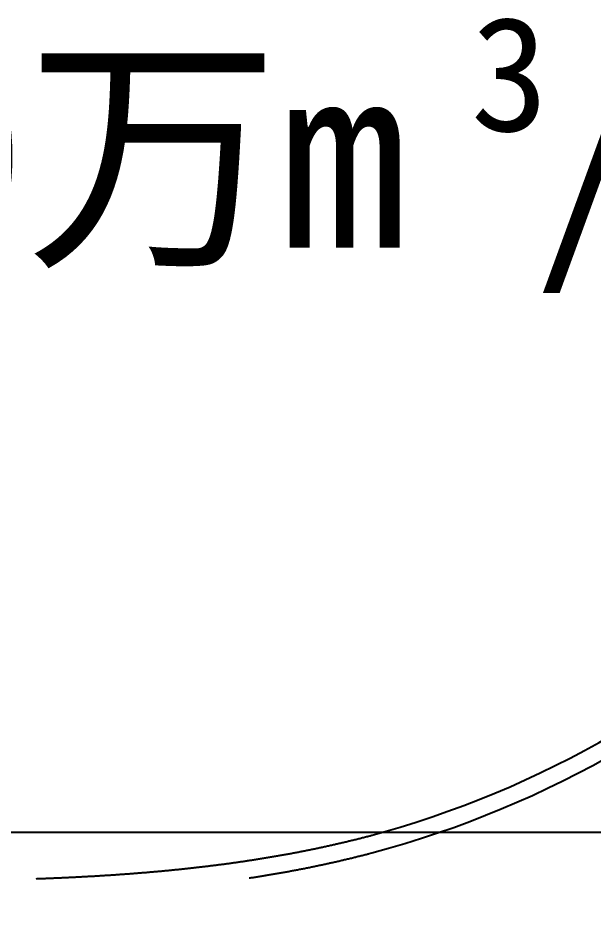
# Model space of a CAD drawing. Header units: millimetres. Extents: x 19715 to 35549, y 3563 to 14826.
# Drawn here: x 20830.4 to 21031.5, y 9712.2 to 10026.6 of the extents above; entities that cross this region are included whole.
import ezdxf

# ---------------------------------------------------------------- set-up
doc = ezdxf.new("R2010")
doc.units = ezdxf.units.MM
doc.layers.add('0-text', color=7, linetype='Continuous')
doc.layers.add('RD-红线', color=7, linetype='Continuous')
doc.styles.add('样式 2', font='simhei.ttf')

msp = doc.modelspace()

# ---------------------------------------------------------------- linework, layer by layer
at = {"layer": 'RD-红线', "ltscale": 10}
msp.add_line((20411.44, 9742.16), (21192.44, 9742.16), dxfattribs=at)
at = {"layer": 'RD-红线'}
for points in [[(20911.11, 9726.16, 0.000183), (20911.45, 9726.21, 0.00038), (20912.14, 9726.31, 0.000376), (20912.83, 9726.42, 0.000384), (20913.52, 9726.53, 0.00038), (20914.22, 9726.64, 0.000388), (20914.9, 9726.75, 0.000384), (20915.6, 9726.86, 0.000392), (20916.29, 9726.97, 0.000388), (20916.98, 9727.08, 0.000396), (20917.67, 9727.2, 0.000392), (20918.36, 9727.31, 0.0004), (20919.05, 9727.43, 0.000396), (20919.74, 9727.55, 0.000404), (20920.43, 9727.67, 0.0004), (20921.12, 9727.79, 0.000408), (20921.81, 9727.91, 0.000404), (20922.5, 9728.03, 0.000412), (20923.19, 9728.15, 0.000408), (20923.88, 9728.28, 0.000416), (20924.56, 9728.4, 0.000412), (20925.26, 9728.53, 0.00042), (20925.94, 9728.66, 0.000416), (20926.63, 9728.79, 0.000424), (20927.32, 9728.91, 0.00042), (20928.01, 9729.05, 0.000428), (20928.69, 9729.18, 0.000424), (20929.38, 9729.31, 0.000432), (20930.07, 9729.45, 0.000428), (20930.76, 9729.58, 0.000436), (20931.44, 9729.72, 0.000432), (20932.13, 9729.86, 0.00044), (20932.81, 9730, 0.000436), (20933.5, 9730.14, 0.000444), (20934.18, 9730.28, 0.00044), (20934.87, 9730.42, 0.000448), (20935.55, 9730.57, 0.000444), (20936.24, 9730.71, 0.000452), (20936.92, 9730.86, 0.000448), (20937.61, 9731.01, 0.000456), (20938.29, 9731.16, 0.000452), (20938.98, 9731.31, 0.00046), (20939.66, 9731.46, 0.000456), (20940.34, 9731.61, 0.000464), (20941.02, 9731.77, 0.00046), (20941.71, 9731.92, 0.000468), (20942.39, 9732.08, 0.000464), (20943.07, 9732.24, 0.000472), (20943.75, 9732.4, 0.000468), (20944.43, 9732.56, 0.000476), (20945.11, 9732.72, 0.000472), (20945.8, 9732.88, 0.00048), (20946.47, 9733.04, 0.000476), (20947.16, 9733.21, 0.000484), (20947.83, 9733.38, 0.00048), (20948.52, 9733.55, 0.000488), (20949.19, 9733.72, 0.000484), (20949.87, 9733.89, 0.000492), (20950.55, 9734.06, 0.000488), (20951.23, 9734.23, 0.000493), (20951.24, 9734.24, 0.000004), (20952.59, 9734.58, 0.000988), (20953.04, 9734.7, 0.000496), (20953.94, 9734.94, 0.272996), (21205.76, 9990.4, 0.000496)], [(20911.11, 9726.16, 0.000183), (20911.45, 9726.21, 0.00038), (20912.14, 9726.31, 0.000376), (20912.83, 9726.42, 0.000384), (20913.52, 9726.53, 0.00038), (20914.22, 9726.64, 0.000388), (20914.9, 9726.75, 0.000384), (20915.6, 9726.86, 0.000392), (20916.29, 9726.97, 0.000388), (20916.98, 9727.08, 0.000396), (20917.67, 9727.2, 0.000392), (20918.36, 9727.31, 0.0004), (20919.05, 9727.43, 0.000396), (20919.74, 9727.55, 0.000404), (20920.43, 9727.67, 0.0004), (20921.12, 9727.79, 0.000408), (20921.81, 9727.91, 0.000404), (20922.5, 9728.03, 0.000412), (20923.19, 9728.15, 0.000408), (20923.88, 9728.28, 0.000416), (20924.56, 9728.4, 0.000412), (20925.26, 9728.53, 0.00042), (20925.94, 9728.66, 0.000416), (20926.63, 9728.79, 0.000424), (20927.32, 9728.91, 0.00042), (20928.01, 9729.05, 0.000428), (20928.69, 9729.18, 0.000424), (20929.38, 9729.31, 0.000432), (20930.07, 9729.45, 0.000428), (20930.76, 9729.58, 0.000436), (20931.44, 9729.72, 0.000432), (20932.13, 9729.86, 0.00044), (20932.81, 9730, 0.000436), (20933.5, 9730.14, 0.000444), (20934.18, 9730.28, 0.00044), (20934.87, 9730.42, 0.000448), (20935.55, 9730.57, 0.000444), (20936.24, 9730.71, 0.000452), (20936.92, 9730.86, 0.000448), (20937.61, 9731.01, 0.000456), (20938.29, 9731.16, 0.000452), (20938.98, 9731.31, 0.00046), (20939.66, 9731.46, 0.000456), (20940.34, 9731.61, 0.000464), (20941.02, 9731.77, 0.00046), (20941.71, 9731.92, 0.000468), (20942.39, 9732.08, 0.000464), (20943.07, 9732.24, 0.000472), (20943.75, 9732.4, 0.000468), (20944.43, 9732.56, 0.000476), (20945.11, 9732.72, 0.000472), (20945.8, 9732.88, 0.00048), (20946.47, 9733.04, 0.000476), (20947.16, 9733.21, 0.000484), (20947.83, 9733.38, 0.00048), (20948.52, 9733.55, 0.000488), (20949.19, 9733.72, 0.000484), (20949.87, 9733.89, 0.000492), (20950.55, 9734.06, 0.000488), (20951.23, 9734.23, 0.000493), (20951.24, 9734.24, 0.000004), (20952.59, 9734.58, 0.000988), (20953.04, 9734.7, 0.000496), (20953.94, 9734.94, 0.272996), (21205.76, 9990.4, 0.000496)], [(20911.11, 9726.16, 0.000183), (20911.45, 9726.21, 0.00038), (20912.14, 9726.31, 0.000376), (20912.83, 9726.42, 0.000384), (20913.52, 9726.53, 0.00038), (20914.22, 9726.64, 0.000388), (20914.9, 9726.75, 0.000384), (20915.6, 9726.86, 0.000392), (20916.29, 9726.97, 0.000388), (20916.98, 9727.08, 0.000396), (20917.67, 9727.2, 0.000392), (20918.36, 9727.31, 0.0004), (20919.05, 9727.43, 0.000396), (20919.74, 9727.55, 0.000404), (20920.43, 9727.67, 0.0004), (20921.12, 9727.79, 0.000408), (20921.81, 9727.91, 0.000404), (20922.5, 9728.03, 0.000412), (20923.19, 9728.15, 0.000408), (20923.88, 9728.28, 0.000416), (20924.56, 9728.4, 0.000412), (20925.26, 9728.53, 0.00042), (20925.94, 9728.66, 0.000416), (20926.63, 9728.79, 0.000424), (20927.32, 9728.91, 0.00042), (20928.01, 9729.05, 0.000428), (20928.69, 9729.18, 0.000424), (20929.38, 9729.31, 0.000432), (20930.07, 9729.45, 0.000428), (20930.76, 9729.58, 0.000436), (20931.44, 9729.72, 0.000432), (20932.13, 9729.86, 0.00044), (20932.81, 9730, 0.000436), (20933.5, 9730.14, 0.000444), (20934.18, 9730.28, 0.00044), (20934.87, 9730.42, 0.000448), (20935.55, 9730.57, 0.000444), (20936.24, 9730.71, 0.000452), (20936.92, 9730.86, 0.000448), (20937.61, 9731.01, 0.000456), (20938.29, 9731.16, 0.000452), (20938.98, 9731.31, 0.00046), (20939.66, 9731.46, 0.000456), (20940.34, 9731.61, 0.000464), (20941.02, 9731.77, 0.00046), (20941.71, 9731.92, 0.000468), (20942.39, 9732.08, 0.000464), (20943.07, 9732.24, 0.000472), (20943.75, 9732.4, 0.000468), (20944.43, 9732.56, 0.000476), (20945.11, 9732.72, 0.000472), (20945.8, 9732.88, 0.00048), (20946.47, 9733.04, 0.000476), (20947.16, 9733.21, 0.000484), (20947.83, 9733.38, 0.00048), (20948.52, 9733.55, 0.000488), (20949.19, 9733.72, 0.000484), (20949.87, 9733.89, 0.000492), (20950.55, 9734.06, 0.000488), (20951.23, 9734.23, 0.000493), (20951.24, 9734.24, 0.000004), (20952.59, 9734.58, 0.000988), (20953.04, 9734.7, 0.000496), (20953.94, 9734.94, 0.272996), (21205.76, 9990.4, 0.000496)], [(20952.41, 9740.69, 0.272996), (21199.99, 9991.85, 0.000496)], [(20952.41, 9740.69, 0.272996), (21199.99, 9991.85, 0.000496)], [(20952.41, 9740.69, 0.272996), (21199.99, 9991.85, 0.000496)], [(20836.68, 9725.9, 0.00016), (20837.39, 9725.93, 0.000168), (20838.08, 9725.96, 0.000164), (20838.79, 9725.98, 0.000172), (20839.48, 9726.01, 0.000168), (20840.19, 9726.04, 0.000176), (20840.88, 9726.06, 0.000172), (20841.59, 9726.09, 0.00018), (20842.28, 9726.12, 0.000176), (20842.99, 9726.15, 0.000184), (20843.68, 9726.18, 0.00018), (20844.39, 9726.21, 0.000188), (20845.08, 9726.24, 0.000184), (20845.79, 9726.27, 0.000192), (20846.48, 9726.3, 0.000188), (20847.18, 9726.33, 0.000196), (20847.88, 9726.37, 0.000192), (20848.58, 9726.4, 0.0002), (20849.27, 9726.43, 0.000196), (20849.98, 9726.47, 0.000204), (20850.67, 9726.5, 0.0002), (20851.38, 9726.54, 0.000208), (20852.07, 9726.58, 0.000204), (20852.78, 9726.61, 0.000212), (20853.47, 9726.65, 0.000208), (20854.18, 9726.69, 0.000216), (20854.87, 9726.73, 0.000212), (20855.57, 9726.76, 0.00022), (20856.27, 9726.8, 0.000216), (20856.97, 9726.84, 0.000224), (20857.66, 9726.89, 0.00022), (20858.37, 9726.93, 0.000228), (20859.06, 9726.97, 0.000224), (20859.77, 9727.01, 0.000232), (20860.46, 9727.05, 0.000228), (20861.16, 9727.1, 0.000236), (20861.86, 9727.14, 0.000232), (20862.56, 9727.19, 0.00024), (20863.25, 9727.24, 0.000236), (20863.96, 9727.28, 0.000244), (20864.65, 9727.33, 0.00024), (20865.35, 9727.38, 0.000248), (20866.05, 9727.43, 0.000244), (20866.75, 9727.48, 0.000252), (20867.44, 9727.53, 0.000248), (20868.15, 9727.58, 0.000256), (20868.84, 9727.63, 0.000252), (20869.54, 9727.68, 0.00026), (20870.24, 9727.73, 0.000256), (20870.94, 9727.79, 0.000264), (20871.63, 9727.84, 0.00026), (20872.33, 9727.9, 0.000268), (20873.03, 9727.95, 0.000264), (20873.73, 9728.01, 0.000272), (20874.42, 9728.06, 0.000268), (20875.13, 9728.12, 0.000276), (20875.82, 9728.18, 0.000272), (20876.52, 9728.24, 0.00028), (20877.21, 9728.3, 0.000276), (20877.92, 9728.36, 0.000284), (20878.61, 9728.42, 0.00028), (20879.31, 9728.49, 0.000288), (20880, 9728.55, 0.000284), (20880.7, 9728.62, 0.000292), (20881.4, 9728.68, 0.000288), (20882.1, 9728.75, 0.000296), (20882.79, 9728.81, 0.000292), (20883.49, 9728.88, 0.0003), (20884.18, 9728.95, 0.000296), (20884.88, 9729.02, 0.000304), (20885.58, 9729.09, 0.0003), (20886.28, 9729.16, 0.000308), (20886.97, 9729.23, 0.000304), (20887.67, 9729.3, 0.000312), (20888.36, 9729.38, 0.000308), (20889.06, 9729.45, 0.000316), (20889.75, 9729.53, 0.000312), (20890.45, 9729.6, 0.00032), (20891.15, 9729.68, 0.000316), (20891.85, 9729.76, 0.000324), (20892.54, 9729.83, 0.00032), (20893.24, 9729.92, 0.000328), (20893.93, 9730, 0.000324), (20894.63, 9730.08, 0.000332), (20895.32, 9730.16, 0.000328), (20896.02, 9730.24, 0.000336), (20896.71, 9730.33, 0.000332), (20897.41, 9730.41, 0.00034), (20898.1, 9730.5, 0.000336), (20898.8, 9730.58, 0.000344), (20899.49, 9730.67, 0.00034), (20900.18, 9730.76, 0.000348), (20900.88, 9730.85, 0.000344), (20901.57, 9730.94, 0.000352), (20902.26, 9731.03, 0.000348), (20902.96, 9731.13, 0.000356), (20903.65, 9731.22, 0.000352), (20904.35, 9731.31, 0.00036), (20905.04, 9731.41, 0.000356), (20905.73, 9731.51, 0.000364), (20906.42, 9731.6, 0.00036), (20907.12, 9731.7, 0.000368), (20907.81, 9731.8, 0.000364), (20908.51, 9731.9, 0.000372), (20909.2, 9732, 0.000368), (20909.89, 9732.11, 0.000376), (20910.58, 9732.21, 0.000372), (20911.28, 9732.32, 0.00038), (20911.96, 9732.42, 0.000376), (20912.66, 9732.53, 0.000384), (20913.35, 9732.64, 0.00038), (20914.04, 9732.75, 0.000388), (20914.73, 9732.85, 0.000384), (20915.43, 9732.97, 0.000392), (20916.11, 9733.08, 0.000388), (20916.81, 9733.19, 0.000396), (20917.49, 9733.31, 0.000392), (20918.19, 9733.42, 0.0004), (20918.87, 9733.54, 0.000396), (20919.57, 9733.66, 0.000404), (20920.25, 9733.77, 0.0004), (20920.95, 9733.89, 0.000408), (20921.63, 9734.01, 0.000404), (20922.33, 9734.14, 0.000412), (20923.01, 9734.26, 0.000408), (20923.7, 9734.38, 0.000416), (20924.39, 9734.51, 0.000412), (20925.08, 9734.64, 0.00042), (20925.77, 9734.76, 0.000416), (20926.46, 9734.89, 0.000424), (20927.14, 9735.02, 0.00042), (20927.83, 9735.15, 0.000428), (20928.52, 9735.29, 0.000424), (20929.21, 9735.42, 0.000432), (20929.89, 9735.55, 0.000428), (20930.58, 9735.69, 0.000436), (20931.27, 9735.83, 0.000432), (20931.95, 9735.97, 0.00044), (20932.64, 9736.1, 0.000436), (20933.33, 9736.25, 0.000444), (20934.01, 9736.39, 0.00044), (20934.7, 9736.53, 0.000448), (20935.38, 9736.67, 0.000444), (20936.07, 9736.82, 0.000452), (20936.75, 9736.97, 0.000448), (20937.44, 9737.12, 0.000456), (20938.12, 9737.26, 0.000452), (20938.8, 9737.41, 0.00046), (20939.48, 9737.57, 0.000456), (20940.17, 9737.72, 0.000464), (20940.85, 9737.87, 0.00046), (20941.53, 9738.03, 0.000468), (20942.21, 9738.19, 0.000464), (20942.9, 9738.34, 0.000472), (20943.58, 9738.5, 0.000468), (20944.26, 9738.66, 0.000476), (20944.94, 9738.82, 0.000472), (20945.62, 9738.99, 0.00048), (20946.3, 9739.15, 0.000476), (20946.98, 9739.32, 0.000484), (20947.66, 9739.48, 0.00048), (20948.34, 9739.65, 0.000488), (20949.02, 9739.82, 0.000484), (20949.7, 9739.99, 0.000492), (20950.38, 9740.17, 0.000488), (20951.06, 9740.34, 0.000493), (20951.07, 9740.34, 0.000004), (20952.41, 9740.69, 0.000988), (20952.87, 9740.81, 0.000496), (20953.77, 9741.05)], [(20836.68, 9725.9, 0.00016), (20837.39, 9725.93, 0.000168), (20838.08, 9725.96, 0.000164), (20838.79, 9725.98, 0.000172), (20839.48, 9726.01, 0.000168), (20840.19, 9726.04, 0.000176), (20840.88, 9726.06, 0.000172), (20841.59, 9726.09, 0.00018), (20842.28, 9726.12, 0.000176), (20842.99, 9726.15, 0.000184), (20843.68, 9726.18, 0.00018), (20844.39, 9726.21, 0.000188), (20845.08, 9726.24, 0.000184), (20845.79, 9726.27, 0.000192), (20846.48, 9726.3, 0.000188), (20847.18, 9726.33, 0.000196), (20847.88, 9726.37, 0.000192), (20848.58, 9726.4, 0.0002), (20849.27, 9726.43, 0.000196), (20849.98, 9726.47, 0.000204), (20850.67, 9726.5, 0.0002), (20851.38, 9726.54, 0.000208), (20852.07, 9726.58, 0.000204), (20852.78, 9726.61, 0.000212), (20853.47, 9726.65, 0.000208), (20854.18, 9726.69, 0.000216), (20854.87, 9726.73, 0.000212), (20855.57, 9726.76, 0.00022), (20856.27, 9726.8, 0.000216), (20856.97, 9726.84, 0.000224), (20857.66, 9726.89, 0.00022), (20858.37, 9726.93, 0.000228), (20859.06, 9726.97, 0.000224), (20859.77, 9727.01, 0.000232), (20860.46, 9727.05, 0.000228), (20861.16, 9727.1, 0.000236), (20861.86, 9727.14, 0.000232), (20862.56, 9727.19, 0.00024), (20863.25, 9727.24, 0.000236), (20863.96, 9727.28, 0.000244), (20864.65, 9727.33, 0.00024), (20865.35, 9727.38, 0.000248), (20866.05, 9727.43, 0.000244), (20866.75, 9727.48, 0.000252), (20867.44, 9727.53, 0.000248), (20868.15, 9727.58, 0.000256), (20868.84, 9727.63, 0.000252), (20869.54, 9727.68, 0.00026), (20870.24, 9727.73, 0.000256), (20870.94, 9727.79, 0.000264), (20871.63, 9727.84, 0.00026), (20872.33, 9727.9, 0.000268), (20873.03, 9727.95, 0.000264), (20873.73, 9728.01, 0.000272), (20874.42, 9728.06, 0.000268), (20875.13, 9728.12, 0.000276), (20875.82, 9728.18, 0.000272), (20876.52, 9728.24, 0.00028), (20877.21, 9728.3, 0.000276), (20877.92, 9728.36, 0.000284), (20878.61, 9728.42, 0.00028), (20879.31, 9728.49, 0.000288), (20880, 9728.55, 0.000284), (20880.7, 9728.62, 0.000292), (20881.4, 9728.68, 0.000288), (20882.1, 9728.75, 0.000296), (20882.79, 9728.81, 0.000292), (20883.49, 9728.88, 0.0003), (20884.18, 9728.95, 0.000296), (20884.88, 9729.02, 0.000304), (20885.58, 9729.09, 0.0003), (20886.28, 9729.16, 0.000308), (20886.97, 9729.23, 0.000304), (20887.67, 9729.3, 0.000312), (20888.36, 9729.38, 0.000308), (20889.06, 9729.45, 0.000316), (20889.75, 9729.53, 0.000312), (20890.45, 9729.6, 0.00032), (20891.15, 9729.68, 0.000316), (20891.85, 9729.76, 0.000324), (20892.54, 9729.83, 0.00032), (20893.24, 9729.92, 0.000328), (20893.93, 9730, 0.000324), (20894.63, 9730.08, 0.000332), (20895.32, 9730.16, 0.000328), (20896.02, 9730.24, 0.000336), (20896.71, 9730.33, 0.000332), (20897.41, 9730.41, 0.00034), (20898.1, 9730.5, 0.000336), (20898.8, 9730.58, 0.000344), (20899.49, 9730.67, 0.00034), (20900.18, 9730.76, 0.000348), (20900.88, 9730.85, 0.000344), (20901.57, 9730.94, 0.000352), (20902.26, 9731.03, 0.000348), (20902.96, 9731.13, 0.000356), (20903.65, 9731.22, 0.000352), (20904.35, 9731.31, 0.00036), (20905.04, 9731.41, 0.000356), (20905.73, 9731.51, 0.000364), (20906.42, 9731.6, 0.00036), (20907.12, 9731.7, 0.000368), (20907.81, 9731.8, 0.000364), (20908.51, 9731.9, 0.000372), (20909.2, 9732, 0.000368), (20909.89, 9732.11, 0.000376), (20910.58, 9732.21, 0.000372), (20911.28, 9732.32, 0.00038), (20911.96, 9732.42, 0.000376), (20912.66, 9732.53, 0.000384), (20913.35, 9732.64, 0.00038), (20914.04, 9732.75, 0.000388), (20914.73, 9732.85, 0.000384), (20915.43, 9732.97, 0.000392), (20916.11, 9733.08, 0.000388), (20916.81, 9733.19, 0.000396), (20917.49, 9733.31, 0.000392), (20918.19, 9733.42, 0.0004), (20918.87, 9733.54, 0.000396), (20919.57, 9733.66, 0.000404), (20920.25, 9733.77, 0.0004), (20920.95, 9733.89, 0.000408), (20921.63, 9734.01, 0.000404), (20922.33, 9734.14, 0.000412), (20923.01, 9734.26, 0.000408), (20923.7, 9734.38, 0.000416), (20924.39, 9734.51, 0.000412), (20925.08, 9734.64, 0.00042), (20925.77, 9734.76, 0.000416), (20926.46, 9734.89, 0.000424), (20927.14, 9735.02, 0.00042), (20927.83, 9735.15, 0.000428), (20928.52, 9735.29, 0.000424), (20929.21, 9735.42, 0.000432), (20929.89, 9735.55, 0.000428), (20930.58, 9735.69, 0.000436), (20931.27, 9735.83, 0.000432), (20931.95, 9735.97, 0.00044), (20932.64, 9736.1, 0.000436), (20933.33, 9736.25, 0.000444), (20934.01, 9736.39, 0.00044), (20934.7, 9736.53, 0.000448), (20935.38, 9736.67, 0.000444), (20936.07, 9736.82, 0.000452), (20936.75, 9736.97, 0.000448), (20937.44, 9737.12, 0.000456), (20938.12, 9737.26, 0.000452), (20938.8, 9737.41, 0.00046), (20939.48, 9737.57, 0.000456), (20940.17, 9737.72, 0.000464), (20940.85, 9737.87, 0.00046), (20941.53, 9738.03, 0.000468), (20942.21, 9738.19, 0.000464), (20942.9, 9738.34, 0.000472), (20943.58, 9738.5, 0.000468), (20944.26, 9738.66, 0.000476), (20944.94, 9738.82, 0.000472), (20945.62, 9738.99, 0.00048), (20946.3, 9739.15, 0.000476), (20946.98, 9739.32, 0.000484), (20947.66, 9739.48, 0.00048), (20948.34, 9739.65, 0.000488), (20949.02, 9739.82, 0.000484), (20949.7, 9739.99, 0.000492), (20950.38, 9740.17, 0.000488), (20951.06, 9740.34, 0.000493), (20951.07, 9740.34, 0.000004), (20952.41, 9740.69, 0.000988), (20952.87, 9740.81, 0.000496), (20953.77, 9741.05)], [(20836.68, 9725.9, 0.00016), (20837.39, 9725.93, 0.000168), (20838.08, 9725.96, 0.000164), (20838.79, 9725.98, 0.000172), (20839.48, 9726.01, 0.000168), (20840.19, 9726.04, 0.000176), (20840.88, 9726.06, 0.000172), (20841.59, 9726.09, 0.00018), (20842.28, 9726.12, 0.000176), (20842.99, 9726.15, 0.000184), (20843.68, 9726.18, 0.00018), (20844.39, 9726.21, 0.000188), (20845.08, 9726.24, 0.000184), (20845.79, 9726.27, 0.000192), (20846.48, 9726.3, 0.000188), (20847.18, 9726.33, 0.000196), (20847.88, 9726.37, 0.000192), (20848.58, 9726.4, 0.0002), (20849.27, 9726.43, 0.000196), (20849.98, 9726.47, 0.000204), (20850.67, 9726.5, 0.0002), (20851.38, 9726.54, 0.000208), (20852.07, 9726.58, 0.000204), (20852.78, 9726.61, 0.000212), (20853.47, 9726.65, 0.000208), (20854.18, 9726.69, 0.000216), (20854.87, 9726.73, 0.000212), (20855.57, 9726.76, 0.00022), (20856.27, 9726.8, 0.000216), (20856.97, 9726.84, 0.000224), (20857.66, 9726.89, 0.00022), (20858.37, 9726.93, 0.000228), (20859.06, 9726.97, 0.000224), (20859.77, 9727.01, 0.000232), (20860.46, 9727.05, 0.000228), (20861.16, 9727.1, 0.000236), (20861.86, 9727.14, 0.000232), (20862.56, 9727.19, 0.00024), (20863.25, 9727.24, 0.000236), (20863.96, 9727.28, 0.000244), (20864.65, 9727.33, 0.00024), (20865.35, 9727.38, 0.000248), (20866.05, 9727.43, 0.000244), (20866.75, 9727.48, 0.000252), (20867.44, 9727.53, 0.000248), (20868.15, 9727.58, 0.000256), (20868.84, 9727.63, 0.000252), (20869.54, 9727.68, 0.00026), (20870.24, 9727.73, 0.000256), (20870.94, 9727.79, 0.000264), (20871.63, 9727.84, 0.00026), (20872.33, 9727.9, 0.000268), (20873.03, 9727.95, 0.000264), (20873.73, 9728.01, 0.000272), (20874.42, 9728.06, 0.000268), (20875.13, 9728.12, 0.000276), (20875.82, 9728.18, 0.000272), (20876.52, 9728.24, 0.00028), (20877.21, 9728.3, 0.000276), (20877.92, 9728.36, 0.000284), (20878.61, 9728.42, 0.00028), (20879.31, 9728.49, 0.000288), (20880, 9728.55, 0.000284), (20880.7, 9728.62, 0.000292), (20881.4, 9728.68, 0.000288), (20882.1, 9728.75, 0.000296), (20882.79, 9728.81, 0.000292), (20883.49, 9728.88, 0.0003), (20884.18, 9728.95, 0.000296), (20884.88, 9729.02, 0.000304), (20885.58, 9729.09, 0.0003), (20886.28, 9729.16, 0.000308), (20886.97, 9729.23, 0.000304), (20887.67, 9729.3, 0.000312), (20888.36, 9729.38, 0.000308), (20889.06, 9729.45, 0.000316), (20889.75, 9729.53, 0.000312), (20890.45, 9729.6, 0.00032), (20891.15, 9729.68, 0.000316), (20891.85, 9729.76, 0.000324), (20892.54, 9729.83, 0.00032), (20893.24, 9729.92, 0.000328), (20893.93, 9730, 0.000324), (20894.63, 9730.08, 0.000332), (20895.32, 9730.16, 0.000328), (20896.02, 9730.24, 0.000336), (20896.71, 9730.33, 0.000332), (20897.41, 9730.41, 0.00034), (20898.1, 9730.5, 0.000336), (20898.8, 9730.58, 0.000344), (20899.49, 9730.67, 0.00034), (20900.18, 9730.76, 0.000348), (20900.88, 9730.85, 0.000344), (20901.57, 9730.94, 0.000352), (20902.26, 9731.03, 0.000348), (20902.96, 9731.13, 0.000356), (20903.65, 9731.22, 0.000352), (20904.35, 9731.31, 0.00036), (20905.04, 9731.41, 0.000356), (20905.73, 9731.51, 0.000364), (20906.42, 9731.6, 0.00036), (20907.12, 9731.7, 0.000368), (20907.81, 9731.8, 0.000364), (20908.51, 9731.9, 0.000372), (20909.2, 9732, 0.000368), (20909.89, 9732.11, 0.000376), (20910.58, 9732.21, 0.000372), (20911.28, 9732.32, 0.00038), (20911.96, 9732.42, 0.000376), (20912.66, 9732.53, 0.000384), (20913.35, 9732.64, 0.00038), (20914.04, 9732.75, 0.000388), (20914.73, 9732.85, 0.000384), (20915.43, 9732.97, 0.000392), (20916.11, 9733.08, 0.000388), (20916.81, 9733.19, 0.000396), (20917.49, 9733.31, 0.000392), (20918.19, 9733.42, 0.0004), (20918.87, 9733.54, 0.000396), (20919.57, 9733.66, 0.000404), (20920.25, 9733.77, 0.0004), (20920.95, 9733.89, 0.000408), (20921.63, 9734.01, 0.000404), (20922.33, 9734.14, 0.000412), (20923.01, 9734.26, 0.000408), (20923.7, 9734.38, 0.000416), (20924.39, 9734.51, 0.000412), (20925.08, 9734.64, 0.00042), (20925.77, 9734.76, 0.000416), (20926.46, 9734.89, 0.000424), (20927.14, 9735.02, 0.00042), (20927.83, 9735.15, 0.000428), (20928.52, 9735.29, 0.000424), (20929.21, 9735.42, 0.000432), (20929.89, 9735.55, 0.000428), (20930.58, 9735.69, 0.000436), (20931.27, 9735.83, 0.000432), (20931.95, 9735.97, 0.00044), (20932.64, 9736.1, 0.000436), (20933.33, 9736.25, 0.000444), (20934.01, 9736.39, 0.00044), (20934.7, 9736.53, 0.000448), (20935.38, 9736.67, 0.000444), (20936.07, 9736.82, 0.000452), (20936.75, 9736.97, 0.000448), (20937.44, 9737.12, 0.000456), (20938.12, 9737.26, 0.000452), (20938.8, 9737.41, 0.00046), (20939.48, 9737.57, 0.000456), (20940.17, 9737.72, 0.000464), (20940.85, 9737.87, 0.00046), (20941.53, 9738.03, 0.000468), (20942.21, 9738.19, 0.000464), (20942.9, 9738.34, 0.000472), (20943.58, 9738.5, 0.000468), (20944.26, 9738.66, 0.000476), (20944.94, 9738.82, 0.000472), (20945.62, 9738.99, 0.00048), (20946.3, 9739.15, 0.000476), (20946.98, 9739.32, 0.000484), (20947.66, 9739.48, 0.00048), (20948.34, 9739.65, 0.000488), (20949.02, 9739.82, 0.000484), (20949.7, 9739.99, 0.000492), (20950.38, 9740.17, 0.000488), (20951.06, 9740.34, 0.000493), (20951.07, 9740.34, 0.000004), (20952.41, 9740.69, 0.000988), (20952.87, 9740.81, 0.000496), (20953.77, 9741.05)]]:
    msp.add_lwpolyline(points, format="xyb", dxfattribs=at)
for points in [[(20358.26, 9742.16), (21192.44, 9742.16)], [(20612.95, 9742.16), (21214.94, 9742.16)]]:
    msp.add_lwpolyline(points, dxfattribs=at)

# ---------------------------------------------------------------- texts
at = {"layer": '0-text', "color": 1, "style": '样式 2'}
for s, height, p in [('3', 40, (20988.41, 9987.09)), ('10万m /d（在建）', 65, (20744.71, 9946.4))]:
    msp.add_text(s, height=height, dxfattribs=at).set_placement(p)

doc.saveas('drawing.dxf')
